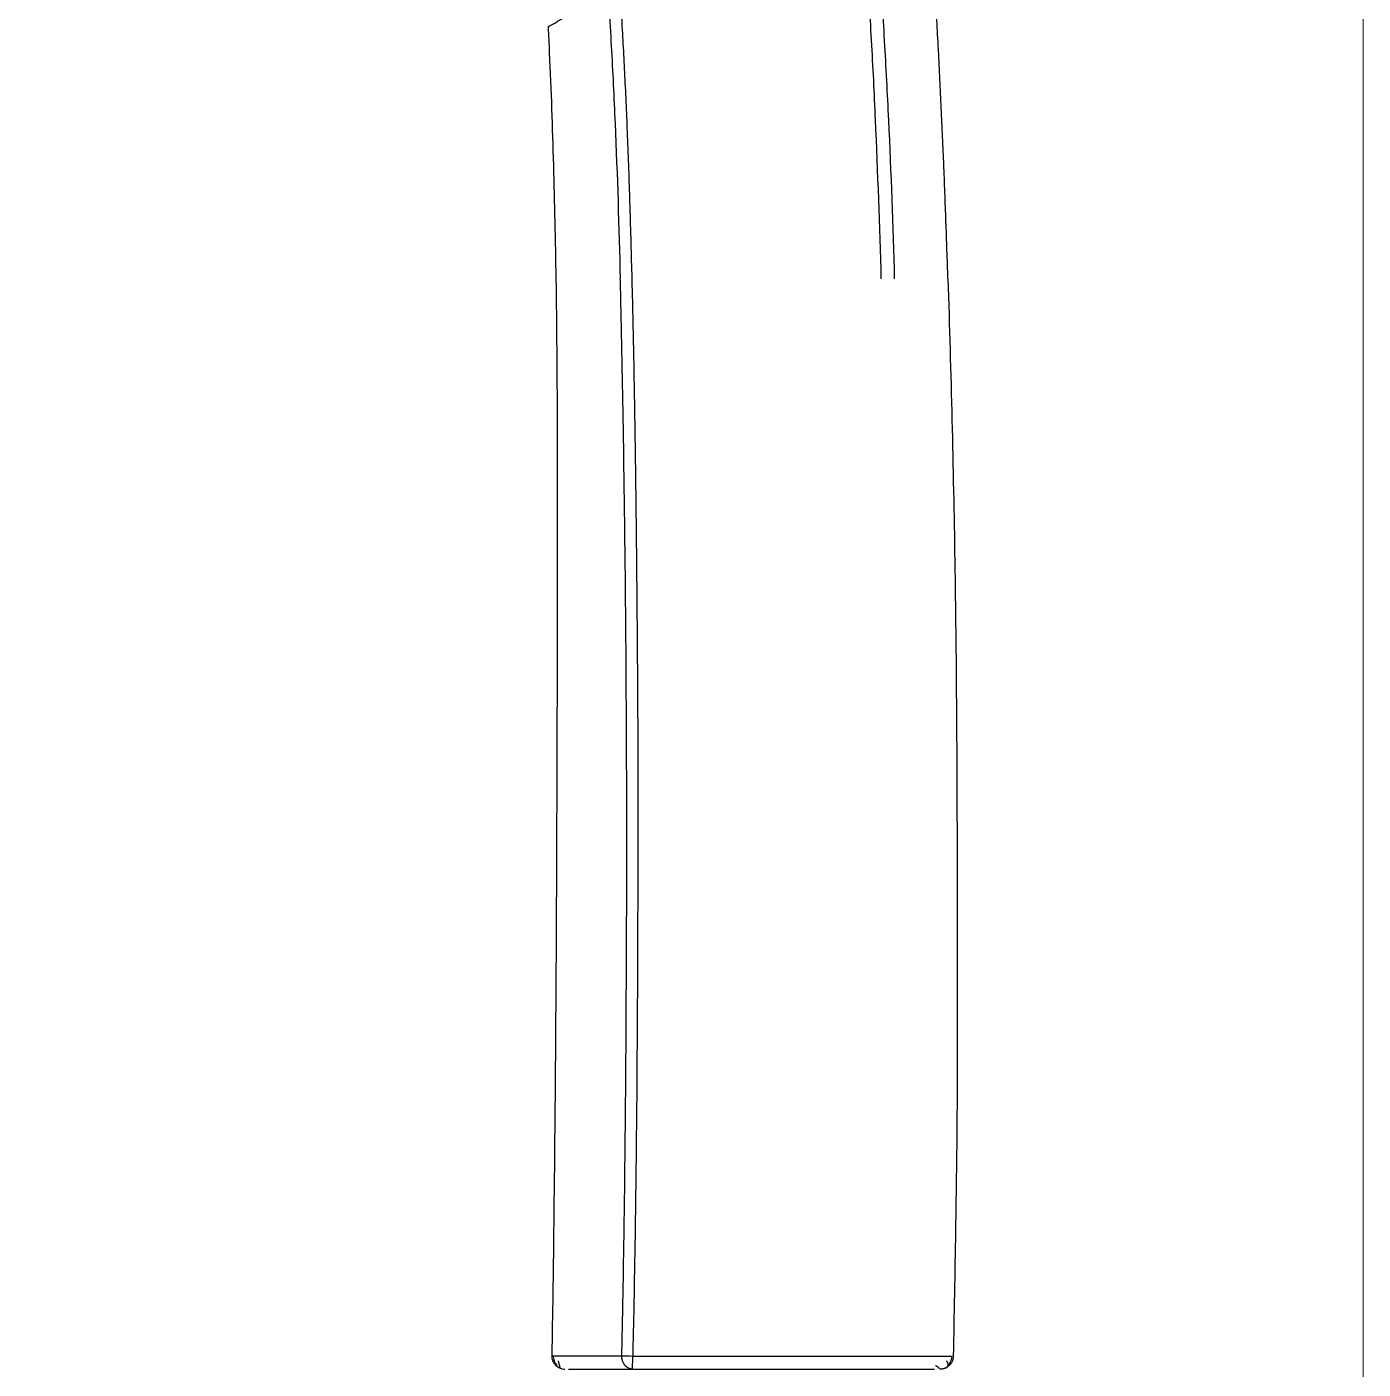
# Model space of a CAD drawing. Extents: x 0 to 1354, y 3495 to 4487.
# Drawn here: x 878.5 to 980.2, y 3922.6 to 4024.8 of the extents above; entities that cross this region are included whole.
import ezdxf

# ---------------------------------------------------------------- set-up
doc = ezdxf.new("R2010")
doc.units = 0
doc.header["$LTSCALE"] = 30
doc.header["$MEASUREMENT"] = 0
doc.layers.add('\\M+5B3DF\\M+5B4E7\\M+5CFDF', color=3, linetype='CONTINUOUS', lineweight=9)
doc.layers.add('치수선', color=7, linetype='CONTINUOUS', lineweight=20)

msp = doc.modelspace()

# ---------------------------------------------------------------- linework, layer by layer
at = {"layer": '\\M+5B3DF\\M+5B4E7\\M+5CFDF', "color": 0, "lineweight": -3}
for major_axis, ratio, start_param, end_param in [((1, -0.023), 0.000077, 3.763307, 4.733222), ((0, -1), 0.020824, 0.000004, 1.570233)]:
    msp.add_ellipse((924.62, 3923.59), major_axis=major_axis, ratio=ratio, start_param=start_param, end_param=end_param, dxfattribs=at)
for points, knots in [([(892.57, 4164.65), (892.9, 4163.79), (893.27, 4162.78), (894.14, 4160.48), (895.13, 4157.87), (896.31, 4154.82), (897.56, 4151.6), (898.22, 4149.91), (900.26, 4144.7), (901.71, 4141.03), (904.65, 4133.63), (906.14, 4129.89), (909.15, 4122.39), (910.66, 4118.64), (913.72, 4111.14), (915.27, 4107.4), (918.37, 4099.94), (919.93, 4096.23), (922.28, 4090.76), (923.06, 4088.95), (924.62, 4085.4), (925.4, 4083.65), (926.93, 4080.25), (927.69, 4078.59), (929.14, 4075.46), (929.83, 4073.99), (931.09, 4071.34), (931.66, 4070.16), (932.66, 4068.09), (933.1, 4067.18), (933.91, 4065.5), (934.28, 4064.71), (934.87, 4063.44), (935.07, 4063), (935.5, 4062.06), (935.72, 4061.56), (936.43, 4059.95), (936.95, 4058.73), (938.03, 4055.98), (938.59, 4054.45), (939.61, 4051.16), (940.08, 4049.39), (940.84, 4045.69), (941.14, 4043.75), (941.62, 4039.81), (941.81, 4037.82), (942.14, 4033.82), (942.29, 4031.81), (942.56, 4027.79), (942.68, 4025.78), (942.91, 4021.75), (943.01, 4019.73), (943.28, 4013.68), (943.42, 4009.64), (943.54, 4005.59)], [0, 0, 0, 0, 0.03125, 0.03125, 0.0625, 0.09375, 0.09375, 0.125, 0.125, 0.1875, 0.1875, 0.25, 0.25, 0.3125, 0.3125, 0.375, 0.375, 0.4375, 0.4375, 0.46875, 0.46875, 0.5, 0.5, 0.53125, 0.53125, 0.5625, 0.5625, 0.59375, 0.59375, 0.625, 0.625, 0.65625, 0.65625, 0.671875, 0.671875, 0.6875, 0.6875, 0.71875, 0.71875, 0.75, 0.75, 0.78125, 0.78125, 0.8125, 0.8125, 0.84375, 0.84375, 0.875, 0.875, 0.90625, 0.90625, 0.9375, 0.9375, 1, 1, 1, 1]), ([(944.58, 4005.59), (944.47, 4009.63), (944.32, 4013.66), (944.04, 4019.7), (943.93, 4021.71), (943.7, 4025.73), (943.57, 4027.74), (943.29, 4031.75), (943.15, 4033.75), (942.82, 4037.74), (942.64, 4039.72), (942.18, 4043.65), (941.91, 4045.59), (941.22, 4049.31), (940.79, 4051.09), (939.83, 4054.42), (939.29, 4055.98), (938.22, 4058.8), (937.69, 4060.07), (936.71, 4062.32), (936.26, 4063.29), (935.44, 4065.05), (935.06, 4065.84), (934.25, 4067.49), (933.82, 4068.35), (932.84, 4070.33), (932.29, 4071.43), (931.06, 4073.96), (930.37, 4075.39), (928.94, 4078.45), (928.18, 4080.08), (926.65, 4083.44), (925.87, 4085.17), (924.31, 4088.69), (923.53, 4090.49), (921.18, 4095.92), (919.61, 4099.62), (916.5, 4107.04), (914.95, 4110.77), (911.89, 4118.24), (910.37, 4121.99), (907.36, 4129.46), (905.86, 4133.19), (902.91, 4140.58), (901.45, 4144.24), (899.38, 4149.47), (898.72, 4151.16), (897.46, 4154.4), (896.87, 4155.94), (895.78, 4158.79), (895.28, 4160.11), (894.41, 4162.45), (894.04, 4163.48), (893.72, 4164.35)], [0, 0, 0, 0, 0.0625, 0.0625, 0.09375, 0.09375, 0.125, 0.125, 0.15625, 0.15625, 0.1875, 0.1875, 0.21875, 0.21875, 0.25, 0.25, 0.28125, 0.28125, 0.3125, 0.3125, 0.34375, 0.34375, 0.375, 0.375, 0.40625, 0.40625, 0.4375, 0.4375, 0.46875, 0.46875, 0.5, 0.5, 0.53125, 0.53125, 0.5625, 0.5625, 0.625, 0.625, 0.6875, 0.6875, 0.75, 0.75, 0.8125, 0.8125, 0.875, 0.875, 0.90625, 0.90625, 0.9375, 0.9375, 0.96875, 0.96875, 1, 1, 1, 1]), ([(879.19, 4161.35), (879.22, 4161.27), (879.28, 4161.11), (879.39, 4160.85), (879.49, 4160.57), (879.61, 4160.27), (879.73, 4159.96), (879.86, 4159.62), (880, 4159.25), (880.15, 4158.86), (880.31, 4158.45), (880.48, 4158), (880.66, 4157.53), (880.86, 4157.02), (881.06, 4156.47), (881.29, 4155.9), (881.52, 4155.28), (881.77, 4154.63), (882.03, 4153.94), (882.31, 4153.21), (882.6, 4152.45), (882.9, 4151.66), (883.22, 4150.82), (883.56, 4149.94), (883.91, 4149.03), (884.27, 4148.07), (884.65, 4147.08), (885.04, 4146.05), (885.44, 4145), (885.85, 4143.92), (886.27, 4142.82), (886.7, 4141.7), (887.13, 4140.56), (887.58, 4139.38), (888.05, 4138.15), (888.54, 4136.86), (889.06, 4135.51), (889.6, 4134.08), (890.17, 4132.57), (890.78, 4130.98), (891.42, 4129.31), (892.09, 4127.54), (892.8, 4125.68), (893.55, 4123.73), (894.33, 4121.68), (895.14, 4119.55), (895.97, 4117.36), (896.81, 4115.16), (897.63, 4113), (898.44, 4110.9), (899.21, 4108.86), (899.97, 4106.87), (900.71, 4104.92), (901.44, 4103.01), (902.15, 4101.15), (902.84, 4099.34), (903.52, 4097.57), (904.19, 4095.81), (904.86, 4094.04), (905.54, 4092.26), (906.23, 4090.45), (906.93, 4088.6), (907.64, 4086.74), (908.35, 4084.87), (909.06, 4083.01), (909.76, 4081.17), (910.44, 4079.38), (911.1, 4077.64), (911.74, 4075.97), (912.36, 4074.34), (912.97, 4072.73), (913.58, 4071.12), (914.18, 4069.54), (914.77, 4067.97), (915.35, 4066.44), (915.89, 4064.99), (916.39, 4063.66), (916.85, 4062.43), (917.28, 4061.29), (917.68, 4060.22), (918.06, 4059.19), (918.44, 4058.17), (918.84, 4057.1), (919.27, 4055.93), (919.74, 4054.6), (920.14, 4053.33), (920.46, 4052.2), (920.7, 4051.25), (920.95, 4050.17), (921.21, 4048.97), (921.47, 4047.62), (921.74, 4046.08), (922.02, 4044.28), (922.31, 4042.12), (922.62, 4039.54), (922.94, 4036.5), (923.26, 4033.01), (923.55, 4029.16), (923.82, 4025.04), (924.05, 4020.69), (924.25, 4016.02), (924.43, 4010.96), (924.52, 4007.43), (924.57, 4005.59)], [0, 0, 0, 0, 0.003544, 0.007201, 0.01097, 0.014848, 0.018837, 0.022935, 0.027142, 0.031459, 0.035888, 0.040431, 0.045095, 0.049884, 0.054803, 0.059853, 0.065035, 0.070349, 0.07579, 0.08135, 0.087022, 0.092807, 0.09872, 0.104773, 0.110967, 0.117287, 0.123715, 0.130231, 0.136819, 0.143468, 0.150168, 0.156906, 0.163715, 0.170668, 0.177844, 0.185322, 0.193141, 0.201338, 0.209948, 0.219002, 0.228521, 0.238531, 0.249049, 0.260084, 0.271644, 0.283691, 0.296093, 0.308564, 0.320791, 0.332572, 0.343982, 0.355131, 0.366093, 0.376851, 0.387326, 0.397512, 0.40746, 0.417323, 0.427267, 0.437362, 0.447647, 0.458143, 0.468826, 0.479621, 0.490447, 0.501223, 0.511855, 0.522246, 0.532261, 0.542305, 0.552449, 0.562759, 0.573377, 0.584445, 0.595968, 0.607757, 0.619676, 0.631715, 0.643918, 0.656335, 0.669021, 0.682018, 0.695271, 0.708641, 0.722035, 0.735445, 0.742244, 0.74954, 0.757318, 0.765556, 0.774232, 0.783549, 0.793975, 0.806052, 0.820158, 0.836493, 0.855109, 0.875694, 0.897487, 0.920175, 0.944378, 0.971031, 1, 1, 1, 1]), ([(878.52, 4160.3), (878.79, 4159.6), (879.1, 4158.79), (879.65, 4157.36), (879.85, 4156.85), (880.27, 4155.76), (880.49, 4155.18), (881.2, 4153.33), (881.71, 4151.98), (882.82, 4149.08), (883.41, 4147.53), (884.64, 4144.29), (885.29, 4142.61), (886.6, 4139.16), (887.27, 4137.39), (888.63, 4133.82), (889.32, 4132.01), (890.7, 4128.37), (891.4, 4126.55), (892.8, 4122.88), (893.5, 4121.05), (894.9, 4117.37), (895.6, 4115.53), (897.71, 4110), (899.11, 4106.31), (901.22, 4100.79), (901.92, 4098.95), (903.32, 4095.28), (904.02, 4093.45), (905.41, 4089.8), (906.1, 4087.98), (907.47, 4084.38), (908.15, 4082.6), (909.49, 4079.08), (910.15, 4077.35), (911.11, 4074.82), (911.43, 4073.99), (912.05, 4072.36), (912.35, 4071.56), (913.24, 4069.23), (913.79, 4067.78), (914.54, 4065.79), (914.77, 4065.17), (915.21, 4064), (915.41, 4063.45), (915.8, 4062.41), (915.99, 4061.92), (916.34, 4060.98), (916.51, 4060.53), (917, 4059.24), (917.3, 4058.44), (917.79, 4057.15), (917.96, 4056.71), (918.31, 4055.75), (918.5, 4055.25), (918.87, 4054.15), (919.06, 4053.56), (919.43, 4052.31), (919.61, 4051.65), (919.95, 4050.23), (920.11, 4049.49), (920.43, 4047.93), (920.58, 4047.11), (920.88, 4045.4), (921.01, 4044.52), (921.27, 4042.7), (921.39, 4041.77), (921.74, 4038.96), (921.95, 4037.03), (922.32, 4033.14), (922.48, 4031.18), (922.77, 4027.26), (922.89, 4025.29), (923.12, 4021.36), (923.21, 4019.39), (923.47, 4013.48), (923.59, 4009.54), (923.69, 4005.59)], [0, 0, 0, 0, 0.03125, 0.03125, 0.046875, 0.046875, 0.0625, 0.0625, 0.09375, 0.09375, 0.125, 0.125, 0.15625, 0.15625, 0.1875, 0.1875, 0.21875, 0.21875, 0.25, 0.25, 0.28125, 0.28125, 0.3125, 0.3125, 0.375, 0.375, 0.40625, 0.40625, 0.4375, 0.4375, 0.46875, 0.46875, 0.5, 0.5, 0.53125, 0.53125, 0.546875, 0.546875, 0.5625, 0.5625, 0.59375, 0.59375, 0.609375, 0.609375, 0.625, 0.625, 0.640625, 0.640625, 0.65625, 0.65625, 0.6875, 0.6875, 0.703125, 0.703125, 0.71875, 0.71875, 0.734375, 0.734375, 0.75, 0.75, 0.765625, 0.765625, 0.78125, 0.78125, 0.796875, 0.796875, 0.8125, 0.8125, 0.84375, 0.84375, 0.875, 0.875, 0.90625, 0.90625, 0.9375, 0.9375, 1, 1, 1, 1]), ([(948.64, 4005.59), (948.59, 4007.05), (948.49, 4009.97), (948.27, 4015.81), (948, 4021.64), (947.67, 4027.48), (947.39, 4031.85), (947.06, 4036.23), (946.65, 4040.96), (946.13, 4046.24), (945.43, 4052.17), (944.6, 4058.15), (943.63, 4064.07), (942.55, 4069.79), (941.38, 4075.19), (940.37, 4079.32), (939.58, 4082.34), (938.94, 4084.7), (938.24, 4087.12), (937.23, 4090.48), (936.24, 4093.54), (935.26, 4096.42), (934.52, 4098.51), (933.78, 4100.55), (933.02, 4102.56), (932.24, 4104.57), (931.42, 4106.59), (930.57, 4108.65), (929.66, 4110.77), (928.69, 4112.97), (927.64, 4115.27), (926.5, 4117.69), (925.41, 4119.93), (924.31, 4122.11), (922.85, 4124.94), (920.69, 4128.95), (917.67, 4134.21), (914.34, 4139.62), (910.87, 4144.92), (907.45, 4149.84), (904.83, 4153.45), (902.98, 4155.93), (901.88, 4157.39), (901.23, 4158.24), (900.95, 4158.61), (900.93, 4158.63)], [0, 0, 0, 0, 0.023856, 0.047713, 0.095426, 0.119282, 0.143139, 0.166995, 0.190851, 0.221179, 0.251506, 0.281834, 0.312162, 0.342489, 0.372817, 0.403144, 0.418308, 0.433472, 0.454288, 0.475105, 0.516738, 0.537554, 0.558371, 0.579187, 0.600004, 0.62082, 0.641637, 0.662453, 0.68327, 0.704086, 0.724903, 0.745719, 0.766536, 0.780458, 0.794381, 0.822225, 0.85007, 0.877915, 0.90576, 0.933604, 0.961449, 0.975371, 0.989294, 0.999326, 1, 1, 1, 1]), ([(918.2, 4024.78), (918.2, 4024.78), (918.2, 4024.79), (918.2, 4024.79), (918.2, 4024.79), (918.21, 4024.79), (918.22, 4024.8), (918.24, 4024.81), (918.27, 4024.83), (918.31, 4024.85), (918.37, 4024.89), (918.45, 4024.93), (918.56, 4024.99), (918.7, 4025.07), (918.87, 4025.17), (919.08, 4025.3), (919.28, 4025.41), (919.46, 4025.53), (919.61, 4025.65), (919.76, 4025.82), (919.92, 4026.05), (920.05, 4026.3), (920.18, 4026.55), (920.28, 4026.78), (920.39, 4027.05), (920.51, 4027.38), (920.65, 4027.81), (920.81, 4028.43), (920.96, 4029.17), (921.05, 4029.96), (921.08, 4030.54), (921.08, 4030.92), (921.08, 4031.23), (921.06, 4031.6), (921.03, 4032.13), (920.97, 4032.8), (920.91, 4033.63), (920.83, 4034.62), (920.74, 4035.75), (920.67, 4036.55), (920.63, 4036.98)], [0, 0, 0, 0, 0.003743, 0.010361, 0.019855, 0.032224, 0.047468, 0.065588, 0.086584, 0.110458, 0.137213, 0.166849, 0.199358, 0.234733, 0.27297, 0.31406, 0.358072, 0.379649, 0.399034, 0.428231, 0.449225, 0.472785, 0.493115, 0.51023, 0.524139, 0.549708, 0.576048, 0.603149, 0.652515, 0.690528, 0.717213, 0.732549, 0.742073, 0.758478, 0.781716, 0.811714, 0.848518, 0.892187, 0.94268, 1, 1, 1, 1]), ([(918.2, 4024.78), (918.23, 4024.12), (918.33, 4022.03), (918.47, 4018.52), (918.65, 4012.82), (918.74, 4008.51), (918.79, 4005.59)], [0, 0, 0, 0, 0.103041, 0.327281, 0.55152, 1, 1, 1, 1]), ([(918.79, 4005.59), (918.9, 3998.43), (918.91, 3984.09), (918.86, 3966.43), (918.8, 3952.59), (918.7, 3939.6), (918.59, 3929.94), (918.48, 3923.61)], [0, 0, 0, 0, 0.262247, 0.524494, 0.646469, 0.768443, 1, 1, 1, 1]), ([(923.81, 3923.61), (923.81, 3923.76), (923.82, 3924.07), (923.83, 3924.53), (923.84, 3925), (923.85, 3925.47), (923.86, 3925.95), (923.87, 3926.43), (923.88, 3926.92), (923.89, 3927.41), (923.9, 3927.91), (923.91, 3928.41), (923.92, 3928.92), (923.93, 3929.43), (923.94, 3929.95), (923.94, 3930.48), (923.95, 3931), (923.96, 3931.54), (923.97, 3932.07), (923.98, 3932.62), (923.99, 3933.17), (924, 3933.72), (924, 3934.28), (924.01, 3934.84), (924.02, 3935.41), (924.03, 3935.98), (924.03, 3936.56), (924.04, 3937.14), (924.05, 3937.73), (924.05, 3938.33), (924.06, 3938.92), (924.07, 3939.53), (924.07, 3940.14), (924.08, 3940.75), (924.09, 3941.37), (924.09, 3941.99), (924.1, 3942.62), (924.1, 3943.25), (924.11, 3943.89), (924.11, 3944.54), (924.12, 3945.18), (924.12, 3945.84), (924.13, 3946.5), (924.13, 3947.16), (924.13, 3947.83), (924.14, 3948.5), (924.14, 3949.18), (924.15, 3949.87), (924.15, 3950.56), (924.15, 3951.25), (924.16, 3951.95), (924.16, 3952.65), (924.16, 3953.36), (924.17, 3954.08), (924.17, 3954.8), (924.17, 3955.52), (924.17, 3956.25), (924.18, 3956.98), (924.18, 3957.72), (924.18, 3958.47), (924.18, 3959.22), (924.18, 3959.97), (924.18, 3960.73), (924.19, 3961.5), (924.19, 3962.27), (924.19, 3963.04), (924.19, 3963.82), (924.19, 3965.35), (924.18, 3967.67), (924.17, 3970.85), (924.15, 3974.18), (924.13, 3977.68), (924.1, 3981.34), (924.06, 3984.8), (924.02, 3987.95), (923.98, 3990.66), (923.95, 3993.16), (923.91, 3995.45), (923.87, 3997.52), (923.83, 3999.39), (923.8, 4001.04), (923.77, 4002.48), (923.74, 4003.7), (923.72, 4004.72), (923.7, 4005.32), (923.69, 4005.59)], [0, 0, 0, 0, 0.005581, 0.011223, 0.016927, 0.022692, 0.028518, 0.034406, 0.040355, 0.046366, 0.052438, 0.058571, 0.064766, 0.071022, 0.077339, 0.083718, 0.090159, 0.09666, 0.103223, 0.109848, 0.116533, 0.123281, 0.130089, 0.136959, 0.14389, 0.150883, 0.157937, 0.165053, 0.172229, 0.179468, 0.186767, 0.194128, 0.201551, 0.209034, 0.216579, 0.224186, 0.231854, 0.239583, 0.247374, 0.255226, 0.263139, 0.271114, 0.27915, 0.287247, 0.295406, 0.303627, 0.311908, 0.320251, 0.328656, 0.337122, 0.345649, 0.354237, 0.362887, 0.371599, 0.380372, 0.389206, 0.398101, 0.407058, 0.416077, 0.425156, 0.434297, 0.4435, 0.452764, 0.462089, 0.471476, 0.480924, 0.490433, 0.500004, 0.536762, 0.575484, 0.61617, 0.658821, 0.703436, 0.750016, 0.785669, 0.818737, 0.849219, 0.877116, 0.902428, 0.925153, 0.945293, 0.962848, 0.977818, 0.990201, 1, 1, 1, 1]), ([(924.57, 4005.59), (924.58, 4005.43), (924.58, 4005.11), (924.59, 4004.63), (924.61, 4004.16), (924.62, 4003.68), (924.63, 4003.2), (924.64, 4002.73), (924.65, 4002.25), (924.66, 4001.78), (924.67, 4001.3), (924.68, 4000.83), (924.69, 4000.36), (924.7, 3999.89), (924.71, 3999.42), (924.72, 3998.95), (924.72, 3998.48), (924.73, 3998.01), (924.74, 3997.54), (924.75, 3997.07), (924.76, 3996.61), (924.77, 3996.14), (924.77, 3995.67), (924.78, 3995.21), (924.79, 3994.75), (924.8, 3994.28), (924.8, 3993.82), (924.81, 3993.36), (924.82, 3992.9), (924.82, 3992.44), (924.83, 3991.98), (924.84, 3991.52), (924.84, 3991.06), (924.85, 3990.6), (924.86, 3990.15), (924.86, 3989.69), (924.87, 3989.23), (924.87, 3988.78), (924.88, 3988.33), (924.88, 3987.87), (924.89, 3987.42), (924.9, 3986.36), (924.92, 3984.57), (924.95, 3981.92), (924.97, 3978.9), (925, 3975.51), (925.02, 3971.76), (925.03, 3968.64), (925.03, 3966.23), (925.03, 3964.58), (925.03, 3962.73), (925.03, 3960.69), (925.02, 3958.45), (925.01, 3956.01), (925, 3953.38), (924.99, 3950.56), (924.98, 3948.21), (924.96, 3946.41), (924.95, 3945.22), (924.95, 3944.05), (924.94, 3942.88), (924.93, 3941.73), (924.91, 3940.58), (924.9, 3939.44), (924.89, 3938.32), (924.88, 3937.2), (924.86, 3936.1), (924.85, 3935), (924.83, 3933.91), (924.82, 3932.84), (924.8, 3931.77), (924.78, 3930.71), (924.76, 3929.67), (924.75, 3928.63), (924.73, 3927.6), (924.71, 3926.59), (924.68, 3925.58), (924.66, 3924.58), (924.65, 3923.92), (924.64, 3923.59)], [0, 0, 0, 0, 0.005846, 0.011684, 0.017513, 0.023333, 0.029145, 0.034949, 0.040744, 0.04653, 0.052307, 0.058076, 0.063837, 0.069589, 0.075332, 0.081067, 0.086793, 0.092511, 0.09822, 0.103921, 0.109613, 0.115296, 0.120971, 0.126637, 0.132295, 0.137944, 0.143585, 0.149217, 0.15484, 0.160455, 0.166061, 0.171659, 0.177248, 0.182829, 0.188401, 0.193964, 0.199519, 0.205066, 0.210603, 0.216133, 0.221653, 0.227165, 0.254952, 0.287244, 0.32404, 0.365341, 0.411147, 0.461457, 0.479217, 0.499364, 0.521898, 0.546819, 0.574126, 0.603821, 0.635902, 0.67037, 0.707224, 0.721799, 0.736253, 0.750587, 0.7648, 0.778893, 0.792864, 0.806715, 0.820446, 0.834055, 0.847545, 0.860913, 0.874161, 0.887288, 0.900294, 0.91318, 0.925945, 0.938589, 0.951112, 0.963515, 0.975798, 0.987959, 1, 1, 1, 1]), ([(948.64, 4005.59), (948.86, 3998.43), (949.23, 3984.09), (949.33, 3966.43), (949.35, 3952.59), (949.35, 3939.58), (949.16, 3929.91), (949.04, 3923.57)], [0, 0, 0, 0, 0.262139, 0.524279, 0.646203, 0.768127, 1, 1, 1, 1]), ([(918.48, 3923.61), (918.48, 3923.55), (918.48, 3923.49), (918.51, 3923.36), (918.52, 3923.3), (918.57, 3923.17), (918.6, 3923.11), (918.68, 3923), (918.72, 3922.94), (918.82, 3922.84), (918.87, 3922.8), (918.99, 3922.72), (919.05, 3922.69), (919.17, 3922.64), (919.23, 3922.62), (919.36, 3922.6), (919.42, 3922.59), (919.48, 3922.59)], [0, 0, 0, 0, 0.125, 0.125, 0.25, 0.25, 0.375, 0.375, 0.5, 0.5, 0.625, 0.625, 0.75, 0.75, 0.875, 0.875, 1, 1, 1, 1]), ([(918.59, 3923.62), (918.59, 3923.56), (918.6, 3923.43), (918.65, 3923.24), (918.74, 3923.05), (918.83, 3922.94), (918.88, 3922.89)], [0, 0, 0, 0, 0.23233, 0.479183, 0.73675, 1, 1, 1, 1]), ([(918.59, 3923.61), (918.66, 3923.61), (918.77, 3923.61), (919.17, 3923.61), (919.54, 3923.61), (920.95, 3923.61), (922.26, 3923.61), (923.81, 3923.61)], [0, 0, 0, 0, 0.143071, 0.143071, 0.428714, 0.428714, 1, 1, 1, 1]), ([(924.64, 3923.59), (925.32, 3923.59), (926.01, 3923.59), (927.37, 3923.59), (928.06, 3923.59), (929.43, 3923.59), (930.11, 3923.59), (931.48, 3923.59), (932.16, 3923.59), (933.52, 3923.59), (934.55, 3923.59), (935.56, 3923.59), (936.24, 3923.58), (936.58, 3923.58), (937.59, 3923.58), (938.59, 3923.58), (939.57, 3923.58), (940.21, 3923.58), (940.53, 3923.58), (941.48, 3923.58), (942.09, 3923.58), (943.27, 3923.58), (943.83, 3923.58), (944.62, 3923.58), (944.88, 3923.58), (945.37, 3923.58), (945.6, 3923.58), (946.27, 3923.58), (946.67, 3923.58), (947.73, 3923.58), (948.25, 3923.58), (948.74, 3923.57), (948.86, 3923.57), (948.94, 3923.57)], [0, 0, 0, 0, 0.066485, 0.066485, 0.13297, 0.13297, 0.199455, 0.199455, 0.26594, 0.26594, 0.332425, 0.365667, 0.365667, 0.39891, 0.39891, 0.465395, 0.498637, 0.498637, 0.53188, 0.53188, 0.598365, 0.598365, 0.664849, 0.664849, 0.698092, 0.698092, 0.731334, 0.731334, 0.797819, 0.797819, 0.930789, 0.930789, 1, 1, 1, 1]), ([(948.64, 3922.88), (948.69, 3922.93), (948.78, 3923.04), (948.87, 3923.22), (948.93, 3923.41), (948.94, 3923.54), (948.94, 3923.6)], [0, 0, 0, 0, 0.262843, 0.52019, 0.767152, 1, 1, 1, 1]), ([(919.75, 3922.59), (919.79, 3922.59), (920.07, 3922.59), (921.23, 3922.59), (923.12, 3922.59), (924.62, 3922.59)], [0, 0, 0, 0, 0.060261, 0.373507, 1, 1, 1, 1]), ([(924.62, 3922.59), (925.95, 3922.59), (928.61, 3922.59), (932.58, 3922.59), (936.51, 3922.59), (940.31, 3922.59), (943.15, 3922.59), (945.02, 3922.59), (946.55, 3922.59), (947.29, 3922.59), (947.61, 3922.59), (947.62, 3922.59)], [0, 0, 0, 0, 0.142361, 0.284723, 0.427084, 0.569446, 0.711807, 0.782988, 0.854169, 0.99653, 1, 1, 1, 1])]:
    msp.add_open_spline(points, degree=3, knots=knots, dxfattribs=at)
for points, degree in [([(918.96, 3923.23), (919.11, 3922.66)], 1), ([(948.41, 3922.66), (948.84, 3922.83), (948.53, 3923.22)], 2), ([(947.7, 3922.88), (947.96, 3922.7), (947.99, 3922.63)], 2)]:
    msp.add_open_spline(points, degree=degree, dxfattribs=at)
for points, weights in [([(924.62, 3922.59), (924.14, 3922.59), (923.8, 3923.02), (923.81, 3923.61)], [1.1769963778, 0.941534529363, 0.941002412646, 1.17540002765]), ([(949.04, 3923.57), (949.03, 3922.99), (948.62, 3922.59), (948.04, 3922.59)], [1.16242941906, 0.942653456983, 0.945904243014, 1.17218177715])]:
    msp.add_rational_spline(points, weights, degree=3, dxfattribs=at)
at = {"layer": '치수선'}
msp.add_line((980.24, 3615.83), (980.24, 4181.85), dxfattribs=at)

doc.saveas('drawing.dxf')
